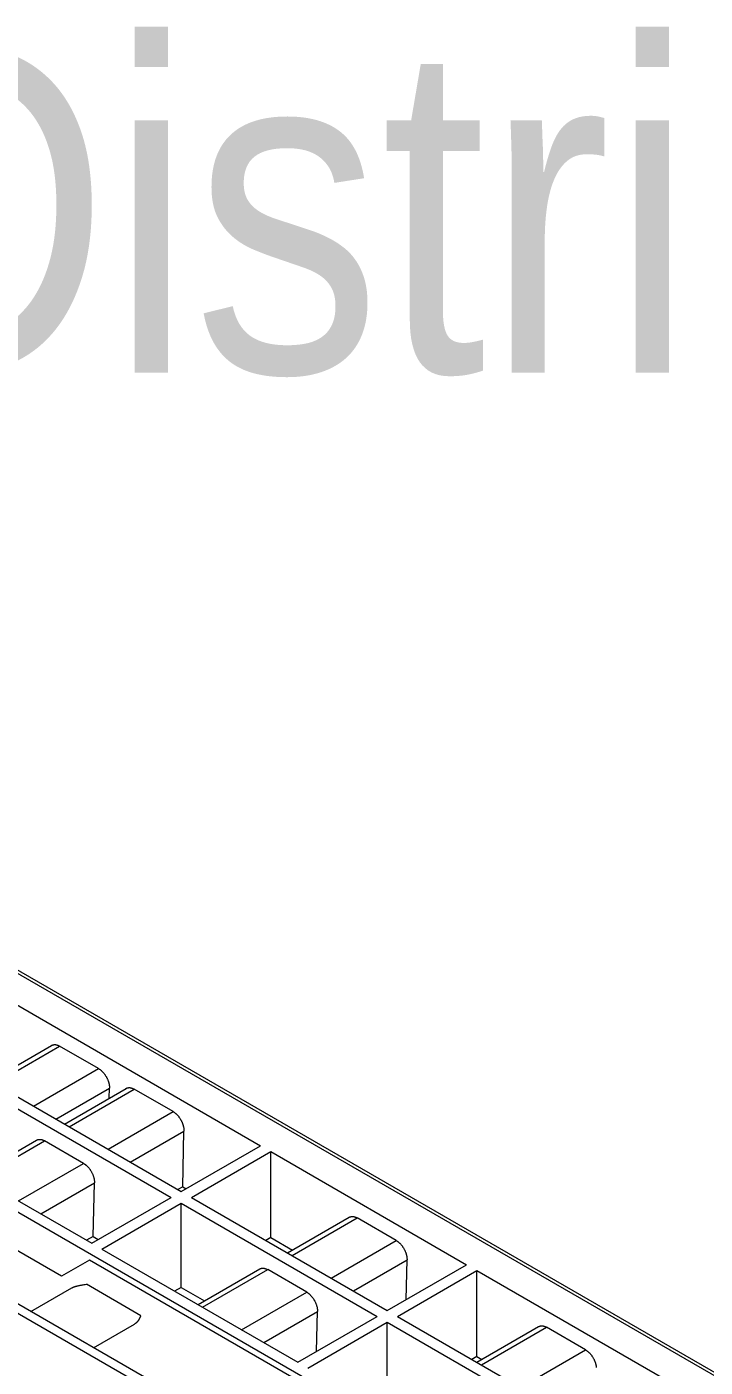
# Model space of a CAD drawing. Header units: inches. Extents: x 67248 to 85686, y -40174 to -31152.
# Drawn here: x 75358.7 to 75395.9, y -37848.1 to -37774.6 of the extents above; entities that cross this region are included whole.
import ezdxf

# ---------------------------------------------------------------- set-up
doc = ezdxf.new("R2010")
doc.units = ezdxf.units.IN
doc.header["$MEASUREMENT"] = 0
doc.layers.add('SI-General', color=7, linetype='Continuous', lineweight=5)
doc.styles.add('OPIS', font='ARIALN.TTF')

# ---------------------------------------------------------------- blocks, each defined once
blk = doc.blocks.new('ET200S')
at = {"lineweight": 0}
for p, q in [((110.119, 63.547), (25.973, 112.128)), ((110.369, 63.572), (26.223, 112.153)), ((98.562, 58.099), (16.537, 105.455)), ((95.592, 55.16), (11.446, 103.741)), ((59.335, 91.246), (73.951, 82.808)), ((54.788, 88.621), (69.404, 80.183)), ((55.304, 88.92), (69.92, 80.481)), ((60.203, 86.091), (63.338, 87.901)), ((60.437, 85.956), (63.742, 87.864)), ((65.722, 86.721), (63.742, 87.864)), ((62.417, 84.813), (65.722, 86.721)), ((50.758, 86.294), (65.374, 77.856)), ((63.549, 84.16), (66.273, 85.733)), ((63.987, 83.906), (67.122, 85.716)), ((64.222, 83.771), (67.527, 85.679)), ((66.261, 85.219), (66.273, 85.733)), ((69.506, 84.536), (67.527, 85.679)), ((66.202, 82.628), (69.506, 84.536)), ((59.441, 81.281), (62.575, 83.091)), ((59.675, 81.146), (62.98, 83.054)), ((64.96, 81.911), (62.98, 83.054)), ((67.333, 81.975), (70.057, 83.548)), ((69.994, 80.724), (70.057, 83.548)), ((69.92, 80.481), (73.951, 82.808)), ((70.436, 80.183), (74.467, 82.51)), ((74.467, 78.142), (74.467, 82.51)), ((74.467, 82.51), (84.416, 76.766)), ((61.655, 80.003), (64.96, 81.911)), ((62.786, 79.35), (65.511, 80.923)), ((65.449, 78.192), (65.511, 80.923)), ((69.994, 80.724), (69.742, 80.584)), ((69.994, 80.724), (70.168, 80.624)), ((65.374, 77.856), (69.404, 80.183)), ((65.89, 77.558), (69.92, 79.885)), ((69.92, 75.611), (69.92, 79.885)), ((69.92, 79.885), (79.869, 74.141)), ((70.436, 80.183), (80.385, 74.439)), ((75.318, 77.365), (78.453, 79.175)), ((75.552, 77.23), (78.857, 79.138)), ((80.837, 77.994), (78.857, 79.138)), ((63.843, 76.184), (60.449, 78.144)), ((65.449, 78.192), (65.115, 78.006)), ((65.449, 78.192), (65.703, 78.046)), ((74.467, 78.142), (74.215, 78.002)), ((74.467, 78.142), (75.566, 77.508)), ((77.532, 76.086), (80.837, 77.994)), ((65.257, 77.001), (63.843, 76.184)), ((86.965, 64.468), (65.257, 77.001)), ((65.89, 77.558), (75.839, 71.814)), ((78.664, 75.433), (81.388, 77.006)), ((81.343, 74.992), (81.388, 77.006)), ((70.771, 74.74), (73.906, 76.55)), ((71.006, 74.605), (74.311, 76.513)), ((76.29, 75.369), (74.311, 76.513)), ((80.385, 74.439), (84.416, 76.766)), ((80.902, 74.141), (84.932, 76.468)), ((84.932, 72.1), (84.932, 76.468)), ((84.932, 76.468), (95.518, 70.357)), ((62.287, 74.388), (64.356, 75.583)), ((67.86, 74.176), (65.102, 75.769)), ((69.92, 75.611), (69.585, 75.425)), ((69.92, 75.611), (71.1, 74.93)), ((72.986, 73.461), (76.29, 75.369)), ((60.935, 74.699), (70.887, 68.953)), ((74.117, 72.808), (76.841, 74.381)), ((76.796, 72.367), (76.841, 74.381)), ((65.469, 72.551), (67.538, 73.746)), ((75.839, 71.814), (79.869, 74.141)), ((76.355, 71.516), (80.385, 73.843)), ((80.385, 69.569), (80.385, 73.843)), ((80.385, 73.843), (90.971, 67.732)), ((80.902, 74.141), (91.487, 68.03)), ((84.935, 71.813), (88.07, 73.623)), ((85.169, 71.677), (88.474, 73.585)), ((90.454, 72.442), (88.474, 73.585)), ((87.149, 70.534), (90.454, 72.442)), ((84.932, 72.1), (84.68, 71.96)), ((84.932, 72.1), (85.182, 71.956))]:
    blk.add_line(p, q, dxfattribs=at)
for points in [[(63.338, 87.901), (63.344, 87.905), (63.35, 87.908), (63.357, 87.911), (63.363, 87.914), (63.37, 87.917), (63.376, 87.919), (63.383, 87.922), (63.39, 87.924), (63.396, 87.926), (63.403, 87.928), (63.41, 87.93), (63.417, 87.932), (63.424, 87.933), (63.431, 87.935), (63.438, 87.936), (63.445, 87.937), (63.453, 87.938), (63.46, 87.938), (63.467, 87.939), (63.474, 87.939), (63.481, 87.94), (63.489, 87.94), (63.496, 87.94), (63.503, 87.94), (63.51, 87.94), (63.517, 87.939), (63.524, 87.939), (63.534, 87.938), (63.543, 87.937), (63.552, 87.935), (63.561, 87.934), (63.571, 87.932), (63.58, 87.93), (63.589, 87.928), (63.598, 87.926), (63.607, 87.923), (63.616, 87.921), (63.624, 87.918), (63.633, 87.915), (63.642, 87.912), (63.651, 87.909), (63.659, 87.905), (63.668, 87.902), (63.676, 87.898), (63.685, 87.894), (63.693, 87.89), (63.701, 87.886), (63.71, 87.882), (63.718, 87.878), (63.726, 87.873), (63.734, 87.869), (63.742, 87.864)], [(65.722, 86.721), (65.74, 86.71), (65.758, 86.699), (65.776, 86.687), (65.794, 86.674), (65.811, 86.662), (65.828, 86.648), (65.844, 86.635), (65.86, 86.621), (65.876, 86.606), (65.892, 86.592), (65.907, 86.577), (65.923, 86.561), (65.937, 86.546), (65.955, 86.527), (65.972, 86.507), (65.988, 86.488), (66.004, 86.467), (66.02, 86.447), (66.035, 86.426), (66.05, 86.405), (66.064, 86.384), (66.078, 86.363), (66.092, 86.341), (66.105, 86.319), (66.118, 86.296), (66.13, 86.274), (66.142, 86.251), (66.153, 86.228), (66.164, 86.204), (66.175, 86.181), (66.185, 86.157), (66.195, 86.133), (66.204, 86.109), (66.212, 86.085), (66.221, 86.06), (66.228, 86.036), (66.235, 86.011), (66.241, 85.99), (66.246, 85.969), (66.251, 85.948), (66.255, 85.926), (66.259, 85.905), (66.263, 85.884), (66.266, 85.862), (66.268, 85.841), (66.27, 85.819), (66.272, 85.797), (66.273, 85.776), (66.273, 85.754), (66.273, 85.733)], [(67.122, 85.716), (67.128, 85.72), (67.135, 85.723), (67.141, 85.726), (67.147, 85.729), (67.154, 85.732), (67.161, 85.734), (67.167, 85.737), (67.174, 85.739), (67.181, 85.741), (67.188, 85.743), (67.195, 85.745), (67.202, 85.747), (67.209, 85.748), (67.216, 85.75), (67.223, 85.751), (67.23, 85.752), (67.237, 85.753), (67.244, 85.753), (67.251, 85.754), (67.259, 85.755), (67.266, 85.755), (67.273, 85.755), (67.28, 85.755), (67.287, 85.755), (67.295, 85.755), (67.302, 85.754), (67.309, 85.754), (67.318, 85.753), (67.328, 85.752), (67.337, 85.751), (67.346, 85.749), (67.355, 85.747), (67.364, 85.745), (67.373, 85.743), (67.382, 85.741), (67.391, 85.739), (67.4, 85.736), (67.409, 85.733), (67.418, 85.73), (67.426, 85.727), (67.435, 85.724), (67.444, 85.72), (67.452, 85.717), (67.461, 85.713), (67.469, 85.709), (67.478, 85.705), (67.486, 85.701), (67.494, 85.697), (67.502, 85.693), (67.51, 85.688), (67.519, 85.684), (67.527, 85.679)], [(69.506, 84.536), (69.525, 84.525), (69.543, 84.514), (69.561, 84.502), (69.578, 84.489), (69.595, 84.477), (69.612, 84.463), (69.629, 84.45), (69.645, 84.436), (69.661, 84.421), (69.677, 84.407), (69.692, 84.392), (69.707, 84.376), (69.722, 84.361), (69.739, 84.342), (69.756, 84.322), (69.773, 84.303), (69.789, 84.283), (69.804, 84.262), (69.819, 84.242), (69.834, 84.221), (69.849, 84.199), (69.863, 84.178), (69.876, 84.156), (69.889, 84.134), (69.902, 84.111), (69.914, 84.089), (69.926, 84.066), (69.938, 84.043), (69.949, 84.02), (69.959, 83.996), (69.969, 83.972), (69.979, 83.948), (69.988, 83.924), (69.997, 83.9), (70.005, 83.875), (70.013, 83.851), (70.02, 83.826), (70.025, 83.805), (70.031, 83.784), (70.035, 83.763), (70.04, 83.741), (70.044, 83.72), (70.047, 83.699), (70.05, 83.677), (70.053, 83.656), (70.055, 83.634), (70.056, 83.613), (70.057, 83.591), (70.057, 83.569), (70.057, 83.548)], [(62.575, 83.091), (62.582, 83.095), (62.588, 83.098), (62.594, 83.101), (62.601, 83.104), (62.607, 83.107), (62.614, 83.109), (62.621, 83.112), (62.627, 83.114), (62.634, 83.116), (62.641, 83.118), (62.648, 83.12), (62.655, 83.122), (62.662, 83.123), (62.669, 83.125), (62.676, 83.126), (62.683, 83.127), (62.69, 83.128), (62.698, 83.128), (62.705, 83.129), (62.712, 83.13), (62.719, 83.13), (62.726, 83.13), (62.734, 83.13), (62.741, 83.13), (62.748, 83.13), (62.755, 83.129), (62.762, 83.129), (62.772, 83.128), (62.781, 83.127), (62.79, 83.126), (62.799, 83.124), (62.808, 83.122), (62.817, 83.12), (62.826, 83.118), (62.835, 83.116), (62.844, 83.114), (62.853, 83.111), (62.862, 83.108), (62.871, 83.105), (62.88, 83.102), (62.888, 83.099), (62.897, 83.095), (62.906, 83.092), (62.914, 83.088), (62.922, 83.084), (62.931, 83.08), (62.939, 83.076), (62.947, 83.072), (62.956, 83.068), (62.964, 83.063), (62.972, 83.059), (62.98, 83.054)], [(64.96, 81.911), (64.978, 81.9), (64.996, 81.889), (65.014, 81.877), (65.031, 81.864), (65.049, 81.852), (65.065, 81.838), (65.082, 81.825), (65.098, 81.811), (65.114, 81.796), (65.13, 81.782), (65.145, 81.767), (65.16, 81.751), (65.175, 81.736), (65.192, 81.717), (65.209, 81.697), (65.226, 81.678), (65.242, 81.658), (65.258, 81.637), (65.273, 81.616), (65.288, 81.595), (65.302, 81.574), (65.316, 81.553), (65.33, 81.531), (65.343, 81.509), (65.355, 81.486), (65.368, 81.464), (65.38, 81.441), (65.391, 81.418), (65.402, 81.395), (65.413, 81.371), (65.423, 81.347), (65.432, 81.323), (65.442, 81.299), (65.45, 81.275), (65.458, 81.25), (65.466, 81.226), (65.473, 81.201), (65.479, 81.18), (65.484, 81.159), (65.489, 81.138), (65.493, 81.116), (65.497, 81.095), (65.501, 81.074), (65.504, 81.052), (65.506, 81.031), (65.508, 81.009), (65.509, 80.988), (65.51, 80.966), (65.511, 80.944), (65.511, 80.923)], [(78.453, 79.175), (78.459, 79.178), (78.465, 79.181), (78.472, 79.185), (78.478, 79.187), (78.485, 79.19), (78.491, 79.193), (78.498, 79.195), (78.505, 79.198), (78.512, 79.2), (78.518, 79.202), (78.525, 79.203), (78.532, 79.205), (78.539, 79.207), (78.546, 79.208), (78.553, 79.209), (78.561, 79.21), (78.568, 79.211), (78.575, 79.212), (78.582, 79.212), (78.589, 79.213), (78.597, 79.213), (78.604, 79.213), (78.611, 79.213), (78.618, 79.213), (78.625, 79.213), (78.633, 79.213), (78.64, 79.212), (78.649, 79.211), (78.658, 79.21), (78.667, 79.209), (78.677, 79.207), (78.686, 79.206), (78.695, 79.204), (78.704, 79.202), (78.713, 79.199), (78.722, 79.197), (78.731, 79.194), (78.74, 79.191), (78.748, 79.188), (78.757, 79.185), (78.766, 79.182), (78.774, 79.179), (78.783, 79.175), (78.791, 79.171), (78.8, 79.167), (78.808, 79.164), (78.817, 79.159), (78.825, 79.155), (78.833, 79.151), (78.841, 79.147), (78.849, 79.142), (78.857, 79.138)], [(80.837, 77.994), (80.855, 77.984), (80.874, 77.972), (80.891, 77.96), (80.909, 77.948), (80.926, 77.935), (80.943, 77.922), (80.959, 77.908), (80.976, 77.894), (80.992, 77.88), (81.007, 77.865), (81.023, 77.85), (81.038, 77.835), (81.052, 77.819), (81.07, 77.8), (81.087, 77.781), (81.103, 77.761), (81.119, 77.741), (81.135, 77.721), (81.15, 77.7), (81.165, 77.679), (81.179, 77.658), (81.193, 77.636), (81.207, 77.614), (81.22, 77.592), (81.233, 77.57), (81.245, 77.547), (81.257, 77.524), (81.269, 77.501), (81.28, 77.478), (81.29, 77.454), (81.3, 77.431), (81.31, 77.407), (81.319, 77.383), (81.328, 77.358), (81.336, 77.334), (81.343, 77.309), (81.351, 77.284), (81.356, 77.263), (81.361, 77.242), (81.366, 77.221), (81.371, 77.2), (81.374, 77.178), (81.378, 77.157), (81.381, 77.136), (81.383, 77.114), (81.385, 77.093), (81.387, 77.071), (81.388, 77.049), (81.388, 77.028), (81.388, 77.006)], [(73.906, 76.55), (73.912, 76.553), (73.919, 76.556), (73.925, 76.559), (73.931, 76.562), (73.938, 76.565), (73.945, 76.568), (73.951, 76.57), (73.958, 76.573), (73.965, 76.575), (73.972, 76.577), (73.979, 76.578), (73.986, 76.58), (73.993, 76.582), (74, 76.583), (74.007, 76.584), (74.014, 76.585), (74.021, 76.586), (74.028, 76.587), (74.035, 76.587), (74.043, 76.588), (74.05, 76.588), (74.057, 76.588), (74.064, 76.588), (74.071, 76.588), (74.079, 76.588), (74.086, 76.588), (74.093, 76.587), (74.102, 76.586), (74.112, 76.585), (74.121, 76.584), (74.13, 76.582), (74.139, 76.581), (74.148, 76.579), (74.157, 76.577), (74.166, 76.574), (74.175, 76.572), (74.184, 76.569), (74.193, 76.566), (74.202, 76.563), (74.21, 76.56), (74.219, 76.557), (74.228, 76.554), (74.236, 76.55), (74.245, 76.546), (74.253, 76.542), (74.262, 76.539), (74.27, 76.534), (74.278, 76.53), (74.286, 76.526), (74.294, 76.522), (74.303, 76.517), (74.311, 76.513)], [(64.356, 75.583), (64.372, 75.591), (64.387, 75.599), (64.403, 75.607), (64.418, 75.615), (64.434, 75.622), (64.451, 75.628), (64.467, 75.635), (64.483, 75.641), (64.5, 75.647), (64.522, 75.654), (64.544, 75.662), (64.566, 75.668), (64.588, 75.675), (64.61, 75.681), (64.633, 75.687), (64.655, 75.692), (64.678, 75.697), (64.711, 75.705), (64.745, 75.712), (64.779, 75.718), (64.813, 75.725), (64.847, 75.731), (64.881, 75.736), (64.936, 75.745), (64.992, 75.753), (65.047, 75.761), (65.102, 75.769)], [(76.29, 75.369), (76.309, 75.359), (76.327, 75.347), (76.345, 75.335), (76.362, 75.323), (76.379, 75.31), (76.396, 75.297), (76.413, 75.283), (76.429, 75.269), (76.445, 75.255), (76.461, 75.24), (76.476, 75.225), (76.491, 75.21), (76.506, 75.194), (76.523, 75.175), (76.54, 75.156), (76.557, 75.136), (76.573, 75.116), (76.588, 75.096), (76.604, 75.075), (76.618, 75.054), (76.633, 75.033), (76.647, 75.011), (76.66, 74.989), (76.673, 74.967), (76.686, 74.945), (76.698, 74.922), (76.71, 74.899), (76.722, 74.876), (76.733, 74.853), (76.743, 74.829), (76.754, 74.806), (76.763, 74.782), (76.772, 74.758), (76.781, 74.733), (76.789, 74.709), (76.797, 74.684), (76.804, 74.659), (76.81, 74.638), (76.815, 74.617), (76.819, 74.596), (76.824, 74.575), (76.828, 74.553), (76.831, 74.532), (76.834, 74.511), (76.837, 74.489), (76.839, 74.467), (76.84, 74.446), (76.841, 74.424), (76.842, 74.403), (76.841, 74.381)], [(67.706, 73.89), (67.701, 73.884), (67.696, 73.878), (67.691, 73.872), (67.686, 73.867), (67.681, 73.861), (67.676, 73.855), (67.671, 73.85), (67.666, 73.844), (67.66, 73.839), (67.655, 73.834), (67.649, 73.829), (67.644, 73.824), (67.639, 73.819), (67.633, 73.814), (67.628, 73.809), (67.622, 73.804), (67.616, 73.8), (67.611, 73.795), (67.605, 73.79), (67.599, 73.786), (67.593, 73.782), (67.587, 73.777), (67.581, 73.773), (67.575, 73.769), (67.569, 73.765), (67.563, 73.761), (67.557, 73.757), (67.551, 73.753), (67.545, 73.749), (67.538, 73.746)], [(67.86, 74.176), (67.852, 74.158), (67.845, 74.14), (67.837, 74.121), (67.829, 74.103), (67.821, 74.085), (67.813, 74.067), (67.804, 74.049), (67.799, 74.038), (67.794, 74.028), (67.789, 74.018), (67.783, 74.008), (67.778, 73.998), (67.773, 73.989), (67.767, 73.979), (67.761, 73.969), (67.755, 73.959), (67.749, 73.95), (67.743, 73.94), (67.737, 73.931), (67.731, 73.923), (67.725, 73.914), (67.719, 73.906), (67.712, 73.898), (67.706, 73.89)], [(88.07, 73.623), (88.076, 73.626), (88.082, 73.629), (88.088, 73.632), (88.095, 73.635), (88.101, 73.638), (88.108, 73.641), (88.115, 73.643), (88.121, 73.645), (88.128, 73.648), (88.135, 73.65), (88.142, 73.651), (88.149, 73.653), (88.156, 73.655), (88.163, 73.656), (88.17, 73.657), (88.177, 73.658), (88.184, 73.659), (88.192, 73.66), (88.199, 73.66), (88.206, 73.661), (88.213, 73.661), (88.22, 73.661), (88.228, 73.661), (88.235, 73.661), (88.242, 73.661), (88.249, 73.661), (88.256, 73.66), (88.266, 73.659), (88.275, 73.658), (88.284, 73.657), (88.293, 73.655), (88.302, 73.654), (88.312, 73.652), (88.321, 73.65), (88.33, 73.647), (88.339, 73.645), (88.347, 73.642), (88.356, 73.639), (88.365, 73.636), (88.374, 73.633), (88.382, 73.63), (88.391, 73.626), (88.4, 73.623), (88.408, 73.619), (88.417, 73.615), (88.425, 73.611), (88.433, 73.607), (88.442, 73.603), (88.45, 73.599), (88.458, 73.595), (88.466, 73.59), (88.474, 73.585)], [(90.454, 72.442), (90.472, 72.431), (90.49, 72.42), (90.508, 72.408), (90.525, 72.396), (90.543, 72.383), (90.559, 72.37), (90.576, 72.356), (90.592, 72.342), (90.608, 72.328), (90.624, 72.313), (90.639, 72.298), (90.654, 72.283), (90.669, 72.267), (90.687, 72.248), (90.703, 72.229), (90.72, 72.209), (90.736, 72.189), (90.752, 72.168), (90.767, 72.148), (90.782, 72.127), (90.796, 72.106), (90.81, 72.084), (90.824, 72.062), (90.837, 72.04), (90.849, 72.018), (90.862, 71.995), (90.874, 71.972), (90.885, 71.949), (90.896, 71.926), (90.907, 71.902), (90.917, 71.879), (90.927, 71.855), (90.936, 71.831), (90.944, 71.806), (90.953, 71.782), (90.96, 71.757), (90.967, 71.732), (90.973, 71.711), (90.978, 71.69), (90.983, 71.669), (90.987, 71.648), (90.991, 71.626), (90.995, 71.605), (90.998, 71.583), (91, 71.562), (91.002, 71.54)]]:
    blk.add_lwpolyline(points, dxfattribs=at)

msp = doc.modelspace()

# ---------------------------------------------------------------- block references
at = {"xscale": 1.08, "yscale": 1.08, "zscale": 1.08}
msp.add_blockref('ET200S', (75291.648, -37925.417, 0.332), dxfattribs=at)

# ---------------------------------------------------------------- texts
at = {"layer": 'SI-General', "color": 0, "insert": (75490.434, -37775.587), "char_height": 18, "width": 165.26048, "attachment_point": 3, "style": 'OPIS'}
msp.add_mtext('{\\C256;Distribuirani I/O moduli}', dxfattribs=at)

doc.saveas('drawing.dxf')
